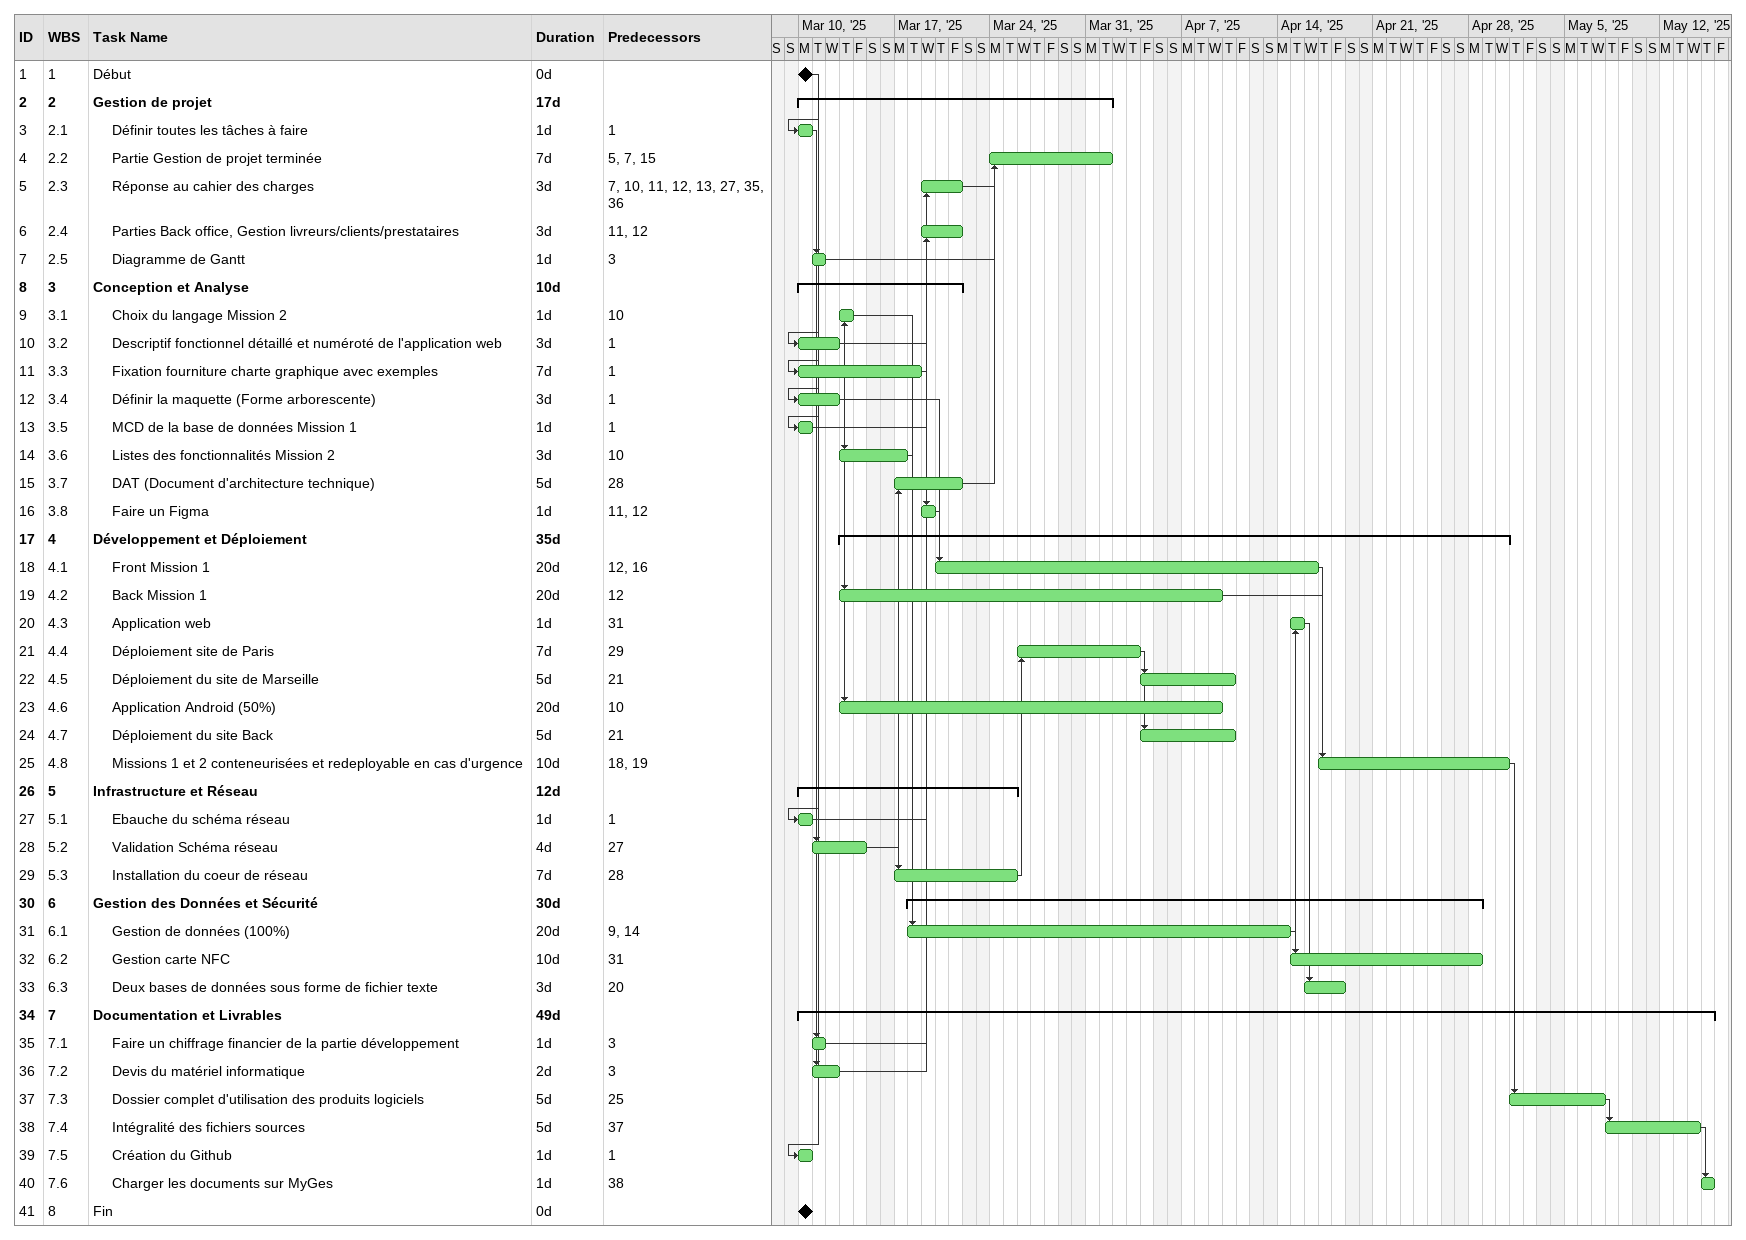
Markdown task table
| ID | WBS | Task | Duration | Start | Finish | Predecessors |
|---|---|---|---|---|---|---|
| 1 | 1 | Début | 0d | 2025-03-10 | 2025-03-10 |  |
| 2 | 2 | **Gestion de projet** | 17d | 2025-03-10 | 2025-04-01 |  |
| 3 | 2.1 | Définir toutes les tâches à faire | 1d | 2025-03-10 | 2025-03-10 | 1 |
| 4 | 2.2 | Partie Gestion de projet terminée | 7d | 2025-03-24 | 2025-04-01 | 5, 7, 15 |
| 5 | 2.3 | Réponse au cahier des charges | 3d | 2025-03-19 | 2025-03-21 | 7, 10, 11, 12, 13, 27, 35, 36 |
| 6 | 2.4 | Parties Back office, Gestion livreurs/clients/prestataires | 3d | 2025-03-19 | 2025-03-21 | 11, 12 |
| 7 | 2.5 | Diagramme de Gantt | 1d | 2025-03-11 | 2025-03-11 | 3 |
| 8 | 3 | **Conception et Analyse** | 10d | 2025-03-10 | 2025-03-21 |  |
| 9 | 3.1 | Choix du langage Mission 2 | 1d | 2025-03-13 | 2025-03-13 | 10 |
| 10 | 3.2 | Descriptif fonctionnel détaillé et numéroté de l'application web | 3d | 2025-03-10 | 2025-03-12 | 1 |
| 11 | 3.3 | Fixation fourniture charte graphique avec exemples | 7d | 2025-03-10 | 2025-03-18 | 1 |
| 12 | 3.4 | Définir la maquette (Forme arborescente) | 3d | 2025-03-10 | 2025-03-12 | 1 |
| 13 | 3.5 | MCD de la base de données Mission 1 | 1d | 2025-03-10 | 2025-03-10 | 1 |
| 14 | 3.6 | Listes des fonctionnalités Mission 2 | 3d | 2025-03-13 | 2025-03-17 | 10 |
| 15 | 3.7 | DAT (Document d'architecture technique) | 5d | 2025-03-17 | 2025-03-21 | 28 |
| 16 | 3.8 | Faire un Figma | 1d | 2025-03-19 | 2025-03-19 | 11, 12 |
| 17 | 4 | **Développement et Déploiement** | 35d | 2025-03-13 | 2025-04-30 |  |
| 18 | 4.1 | Front Mission 1 | 20d | 2025-03-20 | 2025-04-16 | 12, 16 |
| 19 | 4.2 | Back Mission 1 | 20d | 2025-03-13 | 2025-04-09 | 12 |
| 20 | 4.3 | Application web | 1d | 2025-04-15 | 2025-04-15 | 31 |
| 21 | 4.4 | Déploiement site de Paris | 7d | 2025-03-26 | 2025-04-03 | 29 |
| 22 | 4.5 | Déploiement du site de Marseille | 5d | 2025-04-04 | 2025-04-10 | 21 |
| 23 | 4.6 | Application Android (50%) | 20d | 2025-03-13 | 2025-04-09 | 10 |
| 24 | 4.7 | Déploiement du site Back | 5d | 2025-04-04 | 2025-04-10 | 21 |
| 25 | 4.8 | Missions 1 et 2 conteneurisées et redeployable en cas d'urgence | 10d | 2025-04-17 | 2025-04-30 | 18, 19 |
| 26 | 5 | **Infrastructure et Réseau** | 12d | 2025-03-10 | 2025-03-25 |  |
| 27 | 5.1 | Ebauche du schéma réseau | 1d | 2025-03-10 | 2025-03-10 | 1 |
| 28 | 5.2 | Validation Schéma réseau | 4d | 2025-03-11 | 2025-03-14 | 27 |
| 29 | 5.3 | Installation du coeur de réseau | 7d | 2025-03-17 | 2025-03-25 | 28 |
| 30 | 6 | **Gestion des Données et Sécurité** | 30d | 2025-03-18 | 2025-04-28 |  |
| 31 | 6.1 | Gestion de données (100%) | 20d | 2025-03-18 | 2025-04-14 | 9, 14 |
| 32 | 6.2 | Gestion carte NFC | 10d | 2025-04-15 | 2025-04-28 | 31 |
| 33 | 6.3 | Deux bases de données sous forme de fichier texte | 3d | 2025-04-16 | 2025-04-18 | 20 |
| 34 | 7 | **Documentation et Livrables** | 49d | 2025-03-10 | 2025-05-15 |  |
| 35 | 7.1 | Faire un chiffrage financier de la partie développement | 1d | 2025-03-11 | 2025-03-11 | 3 |
| 36 | 7.2 | Devis du matériel informatique | 2d | 2025-03-11 | 2025-03-12 | 3 |
| 37 | 7.3 | Dossier complet d'utilisation des produits logiciels | 5d | 2025-05-01 | 2025-05-07 | 25 |
| 38 | 7.4 | Intégralité des fichiers sources | 5d | 2025-05-08 | 2025-05-14 | 37 |
| 39 | 7.5 | Création du Github | 1d | 2025-03-10 | 2025-03-10 | 1 |
| 40 | 7.6 | Charger les documents sur MyGes | 1d | 2025-05-15 | 2025-05-15 | 38 |
| 41 | 8 | Fin | 0d | 2025-03-10 | 2025-03-10 |  |
